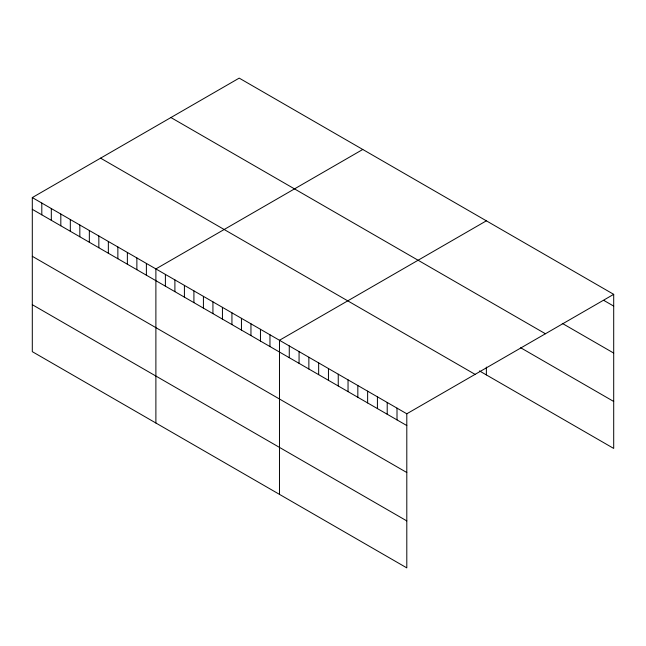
<?xml version="1.0" encoding="UTF-8"?>
<svg xmlns="http://www.w3.org/2000/svg" width="646" height="646" viewBox="0 0 646 646"><rect width="100%" height="100%" fill="white"/><g stroke="black" fill="none" stroke-linecap="round" stroke-linejoin="round"><path stroke-width="0.97" d="M32.3 197.571L406.802 413.787L406.802 567.882L32.3 351.658L32.3 197.571L239.198 78.118L613.7 294.342L613.7 448.429L479.453 370.925M362.777 149.468L155.888 268.922L155.888 423.017M486.365 220.827L279.476 340.272L279.476 494.368M406.802 413.787L613.7 294.342M603.905 300.447L613.7 306.099M562.278 323.38L613.7 353.071M170.915 117.54L545.426 333.756M520.652 347.742L613.7 401.465M100.574 158.149L475.085 374.365M32.3 209.328L406.802 425.553M32.3 256.3L406.802 472.517M32.3 304.694L406.802 520.91M486.365 367.09L486.365 374.914M397.007 408.135L397.007 419.892M387.212 402.474L387.212 414.239M377.417 396.822L377.417 408.587M367.631 391.169L367.631 402.926M357.836 385.509L357.836 397.274M348.041 379.856L348.041 391.621M338.246 374.204L338.246 385.961M328.451 368.551L328.451 380.308M318.656 362.89L318.656 374.656M308.861 357.238L308.861 369.003M299.066 351.585L299.066 363.343M289.271 345.925L289.271 357.69M269.963 334.781L269.963 346.547M260.459 329.298L260.459 341.056M250.955 323.808L250.955 335.573M241.451 318.316L241.451 330.082M231.938 312.834L231.938 324.591M222.434 307.343L222.434 319.1M212.93 301.852L212.93 313.617M203.417 296.361L203.417 308.126M193.913 290.878L193.913 302.635M184.409 285.387L184.409 297.152M174.896 279.896L174.896 291.661M165.392 274.413L165.392 286.17M146.384 263.431L146.384 275.196M136.871 257.94L136.871 269.705M127.367 252.457L127.367 264.214M117.863 246.966L117.863 258.731M108.35 241.475L108.35 253.24M98.846 235.992L98.846 247.749M89.342 230.501L89.342 242.266M79.829 225.01L79.829 236.775M70.325 219.519L70.325 231.284M60.821 214.036L60.821 225.793M51.317 208.545L51.317 220.31M41.804 203.054L41.804 214.819"/></g></svg>
